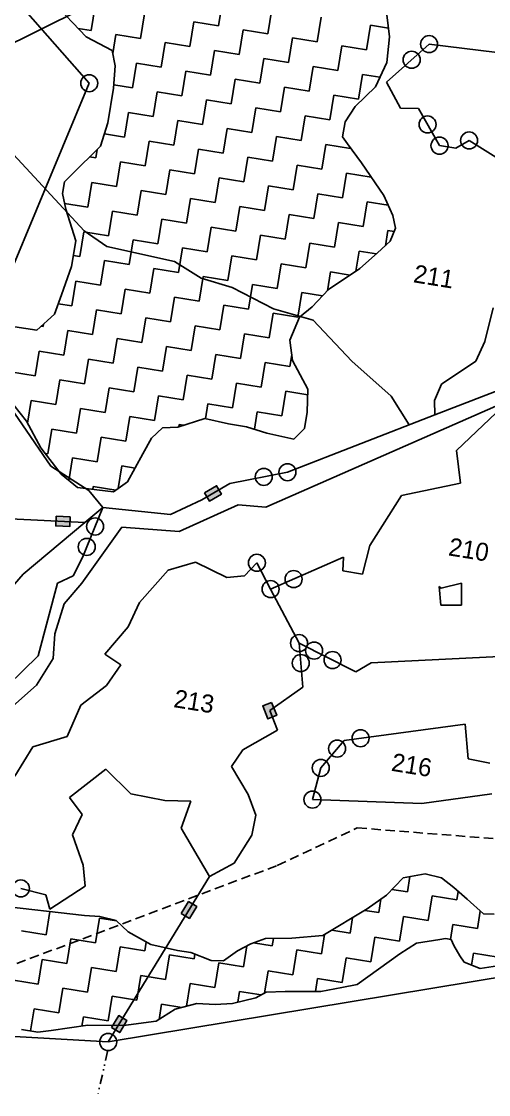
# Model space of a CAD drawing. Header units: metres. Extents: x 318079 to 324759, y 1863980 to 1868406.
# Drawn here: x 320067 to 320315, y 1865967 to 1866537 of the extents above; entities that cross this region are included whole.
import ezdxf

# ---------------------------------------------------------------- set-up
doc = ezdxf.new("R2010")
doc.units = ezdxf.units.M
doc.linetypes.add('DASHED', pattern=[0.75, 0.5, -0.25])
doc.linetypes.add('DIVIDE', pattern=[1.25, 0.5, -0.25, 0, -0.25, 0, -0.25])
for name, color, linetype in [('LINE_FOOTPATH', 1, 'DASHED'), ('LINE_WATER', 4, 'Continuous'), ('OTHERS', 1, 'Continuous'), ('POLY_HATCH', 12, 'Continuous'), ('POLY_PARCEL', 6, 'Continuous'), ('POLY_WATER', 4, 'Continuous'), ('TEXT_PARCEL', 7, 'Continuous'), ('V_BOUND_LINE', 7, 'Continuous'), ('V_DIVIDE_LINE', 7, 'DIVIDE')]:
    doc.layers.add(name, color=color, linetype=linetype)
doc.styles.add('TEXT_MAP', font='')
doc.styles.get('TEXT_MAP').set_extended_font_data('Kruti Dev 050')

msp = doc.modelspace()

# ---------------------------------------------------------------- hatches: boundary and pattern name
for points in [[(320172.96, 1866285.73), (320170.39, 1866290.14), (320164, 1866286.42), (320166.58, 1866282)], [(320092.39, 1866268.46), (320092.63, 1866273.56), (320085.25, 1866273.92), (320085.01, 1866268.81)], [(320197.64, 1866166.33), (320202.4, 1866168.21), (320199.68, 1866175.09), (320194.93, 1866173.21)], [(320159.9, 1866066.62), (320155.54, 1866069.29), (320151.68, 1866062.99), (320156.04, 1866060.32)], [(320122.81, 1866006.05), (320118.45, 1866008.72), (320114.59, 1866002.41), (320118.95, 1865999.74)]]:
    msp.add_hatch(color=256).paths.add_polyline_path(points)

# ---------------------------------------------------------------- linework, layer by layer
for points in [[(320164, 1866286.42), (320170.39, 1866290.14), (320172.96, 1866285.73), (320166.58, 1866282)], [(320085.25, 1866273.92), (320092.63, 1866273.56), (320092.39, 1866268.46), (320085.01, 1866268.81)], [(320199.68, 1866175.09), (320202.4, 1866168.21), (320197.64, 1866166.33), (320194.93, 1866173.21)], [(320151.68, 1866062.99), (320155.54, 1866069.29), (320159.9, 1866066.62), (320156.04, 1866060.32)], [(320114.59, 1866002.41), (320118.45, 1866008.72), (320122.81, 1866006.05), (320118.95, 1865999.74)]]:
    msp.add_lwpolyline(points, close=True)
for centre in [(320283.31, 1866524.7), (320274.07, 1866516.41), (320102.78, 1866503.92), (320282.5, 1866482.08), (320288.86, 1866470.78), (320304.58, 1866473.54), (320195.49, 1866294.86), (320208.09, 1866297.35), (320105.87, 1866268.5), (320101.43, 1866257.65), (320191.82, 1866249.23), (320211.38, 1866240.6), (320199.16, 1866235.26), (320214.24, 1866206.59), (320222.21, 1866202.57), (320215.14, 1866195.99), (320232.06, 1866197.59), (320246.94, 1866156.03), (320234.47, 1866150.51), (320225.79, 1866140.28), (320221.35, 1866123.44), (320066.45, 1866076.28), (320112.87, 1865994.7)]:
    msp.add_circle(centre, 4.52)
at = {"layer": 'LINE_FOOTPATH', "ltscale": 10}
for p, q in [((320202.68, 1866088.48), (320245.18, 1866108.44)), ((320245.18, 1866108.44), (320364.99, 1866098.95)), ((320050.23, 1866031.05), (320202.68, 1866088.48))]:
    msp.add_line(p, q, dxfattribs=at)
at = {"layer": 'LINE_WATER'}
for p, q in [((320099.03, 1866543.47), (320039.59, 1866514.05)), ((320100.01, 1866425.61), (320053.45, 1866475.79)), ((320112.04, 1866417.16), (320100.01, 1866425.61)), ((320148.04, 1866409.17), (320112.04, 1866417.16)), ((320162.32, 1866400.45), (320148.04, 1866409.17)), ((320178.78, 1866395.52), (320162.32, 1866400.45)), ((320200.66, 1866384.12), (320178.78, 1866395.52)), ((320221.67, 1866378.18), (320200.66, 1866384.12)), ((320242.32, 1866356.33), (320221.67, 1866378.18)), ((320263.22, 1866337.77), (320242.32, 1866356.33)), ((320272.77, 1866322.45), (320263.22, 1866337.77)), ((320082.46, 1866300.57), (320063.04, 1866328.67)), ((320102.59, 1866287.61), (320082.46, 1866300.57)), ((320110.01, 1866278.61), (320102.59, 1866287.61))]:
    msp.add_line(p, q, dxfattribs=at)
at = {"layer": 'OTHERS'}
for p, q in [((320289.55, 1866226.71), (320288.7, 1866236.6)), ((320288.7, 1866236.6), (320289.8, 1866235.82)), ((320289.8, 1866235.82), (320300.58, 1866238.34)), ((320300.58, 1866238.34), (320300.54, 1866226.76)), ((320300.54, 1866226.76), (320289.55, 1866226.71))]:
    msp.add_line(p, q, dxfattribs=at)
at = {"layer": 'POLY_HATCH'}
for p, q in [((320083.2, 1866547.43), (320101.12, 1866528.58)), ((320262.32, 1866528.57), (320260.94, 1866540.22)), ((320101.12, 1866528.58), (320114.94, 1866521.36)), ((320260.93, 1866514.93), (320262.32, 1866528.57)), ((320114.94, 1866521.36), (320116.6, 1866513.11)), ((320254.77, 1866502.06), (320260.93, 1866514.93)), ((320116.6, 1866513.11), (320115.69, 1866501.29)), ((320115.69, 1866501.29), (320112.7, 1866482.83)), ((320244.08, 1866491.55), (320254.77, 1866502.06)), ((320238.68, 1866483.45), (320244.08, 1866491.55)), ((320112.7, 1866482.83), (320108.71, 1866470.51)), ((320237.39, 1866475.5), (320238.68, 1866483.45)), ((320240.06, 1866471.8), (320237.39, 1866475.5)), ((320108.71, 1866470.51), (320093.23, 1866455.07)), ((320247.4, 1866461.68), (320240.06, 1866471.8)), ((320259.29, 1866444.25), (320247.4, 1866461.68)), ((320089.68, 1866451.65), (320088.66, 1866445.31)), ((320093.23, 1866455.07), (320089.68, 1866451.65)), ((320088.66, 1866445.31), (320090.32, 1866437.06)), ((320264.12, 1866433.68), (320259.29, 1866444.25)), ((320090.32, 1866437.06), (320095.59, 1866420.26)), ((320265.48, 1866426.93), (320264.12, 1866433.68)), ((320262.73, 1866420.04), (320265.48, 1866426.93)), ((320095.59, 1866420.26), (320093.39, 1866406.65)), ((320256, 1866413.78), (320262.73, 1866420.04)), ((320246.49, 1866405.53), (320256, 1866413.78)), ((320093.39, 1866406.65), (320087.96, 1866391.58)), ((320229.97, 1866394.33), (320246.49, 1866405.53)), ((320221.13, 1866385.16), (320229.97, 1866394.33)), ((320087.96, 1866391.58), (320084.28, 1866381.21)), ((320214.52, 1866379.7), (320221.13, 1866385.16)), ((320084.28, 1866381.21), (320074.92, 1866372.75)), ((320209.28, 1866367.49), (320214.52, 1866379.7)), ((320074.92, 1866372.75), (320063.24, 1866374.64)), ((320210.79, 1866356.64), (320209.28, 1866367.49)), ((320218.96, 1866341.45), (320210.79, 1866356.64)), ((320218.63, 1866329.27), (320218.96, 1866341.45)), ((320062.69, 1866332.94), (320069.49, 1866324.5)), ((320149.89, 1866321.28), (320164.13, 1866325.85)), ((320164.13, 1866325.85), (320176.74, 1866322.99)), ((320217.21, 1866320.52), (320218.63, 1866329.27)), ((320069.49, 1866324.5), (320077, 1866310.23)), ((320135.86, 1866315.39), (320141.67, 1866320.98)), ((320141.67, 1866320.98), (320149.89, 1866321.28)), ((320176.74, 1866322.99), (320186.3, 1866321.44)), ((320186.3, 1866321.44), (320197.2, 1866318.05)), ((320211.4, 1866314.94), (320217.21, 1866320.52)), ((320131.26, 1866307.16), (320135.86, 1866315.39)), ((320197.2, 1866318.05), (320211.4, 1866314.94)), ((320077, 1866310.23), (320087.81, 1866296.24)), ((320123.11, 1866292.16), (320131.26, 1866307.16)), ((320087.81, 1866296.24), (320096.47, 1866289.13)), ((320115.71, 1866286.83), (320123.11, 1866292.16)), ((320096.47, 1866289.13), (320115.71, 1866286.83)), ((320269.48, 1866081.85), (320260.63, 1866072.68)), ((320281.27, 1866084.02), (320269.48, 1866081.85)), ((320289.9, 1866081.81), (320281.27, 1866084.02)), ((320296.43, 1866076.68), (320289.9, 1866081.81)), ((320303.62, 1866070.62), (320296.43, 1866076.68)), ((320260.63, 1866072.68), (320250.46, 1866065.35)), ((320312.15, 1866062.71), (320303.62, 1866070.62)), ((320100.33, 1866061.89), (320048.17, 1866067.88)), ((320250.46, 1866065.35), (320226.92, 1866051.21)), ((320108.42, 1866061.4), (320100.33, 1866061.89)), ((320117.06, 1866059.19), (320108.42, 1866061.4)), ((320123.45, 1866053.26), (320117.06, 1866059.19)), ((320317.85, 1866062.61), (320312.15, 1866062.71)), ((320135.43, 1866046.43), (320123.45, 1866053.26)), ((320149.63, 1866043.31), (320135.43, 1866046.43)), ((320188.61, 1866046.8), (320181.47, 1866043.06)), ((320196.42, 1866049.61), (320188.61, 1866046.8)), ((320210.35, 1866049.81), (320196.42, 1866049.61)), ((320226.92, 1866051.21), (320210.35, 1866049.81)), ((320267.81, 1866041.59), (320276.7, 1866047.13)), ((320276.7, 1866047.13), (320289.01, 1866049.13)), ((320289.01, 1866049.13), (320292.09, 1866049.63)), ((320292.09, 1866049.63), (320295.01, 1866049.15)), ((320295.01, 1866049.15), (320296.48, 1866045.92)), ((320156.8, 1866042.15), (320149.63, 1866043.31)), ((320167.57, 1866037.96), (320156.8, 1866042.15)), ((320181.47, 1866043.06), (320174.07, 1866037.73)), ((320245.2, 1866025.3), (320267.81, 1866041.59)), ((320296.48, 1866045.92), (320299.59, 1866040.43)), ((320174.07, 1866037.73), (320167.57, 1866037.96)), ((320299.59, 1866040.43), (320302.04, 1866037.05)), ((320302.04, 1866037.05), (320310.49, 1866033.69)), ((320310.49, 1866033.69), (320319.72, 1866035.18)), ((320225.81, 1866021.5), (320236.94, 1866023.65)), ((320236.94, 1866023.65), (320245.2, 1866025.3)), ((320178.83, 1866015.14), (320191.3, 1866018.11)), ((320191.3, 1866018.11), (320196.79, 1866021.21)), ((320196.79, 1866021.21), (320206.84, 1866021.58)), ((320206.84, 1866021.58), (320225.81, 1866021.5)), ((320148.37, 1866012.09), (320159.86, 1866015.22)), ((320159.86, 1866015.22), (320169.76, 1866014.61)), ((320169.76, 1866014.61), (320178.83, 1866015.14)), ((320138.35, 1866005.73), (320148.37, 1866012.09)), ((320066.72, 1866001.37), (320075.48, 1865999.95)), ((320075.48, 1865999.95), (320082.61, 1866000.79)), ((320082.61, 1866000.79), (320102.05, 1866003.63)), ((320102.05, 1866003.63), (320121.02, 1866003.55)), ((320121.02, 1866003.55), (320138.35, 1866005.73))]:
    msp.add_line(p, q, dxfattribs=at)
at = {"layer": 'POLY_HATCH', "linetype": 'Continuous'}
for p, q in [((320103.77, 1866531.93), (320105.89, 1866545.04)), ((320103.77, 1866531.93), (320105.89, 1866545.04)), ((320171.41, 1866534.44), (320173.53, 1866547.54)), ((320171.41, 1866534.44), (320173.53, 1866547.54)), ((320197.62, 1866530.2), (320199.74, 1866543.3)), ((320197.62, 1866530.2), (320199.74, 1866543.3)), ((320129.98, 1866527.69), (320132.1, 1866540.8)), ((320129.98, 1866527.69), (320132.1, 1866540.8)), ((320156.19, 1866523.45), (320158.31, 1866536.56)), ((320156.19, 1866523.45), (320158.31, 1866536.56)), ((320158.31, 1866536.56), (320171.41, 1866534.44)), ((320158.31, 1866536.56), (320171.41, 1866534.44)), ((320223.84, 1866525.96), (320225.96, 1866539.06)), ((320223.84, 1866525.96), (320225.96, 1866539.06)), ((320096.87, 1866533.05), (320103.77, 1866531.93)), ((320096.87, 1866533.05), (320103.77, 1866531.93)), ((320182.4, 1866519.21), (320184.52, 1866532.32)), ((320182.4, 1866519.21), (320184.52, 1866532.32)), ((320184.52, 1866532.32), (320197.62, 1866530.2)), ((320184.52, 1866532.32), (320197.62, 1866530.2)), ((320250.05, 1866521.72), (320252.17, 1866534.82)), ((320250.05, 1866521.72), (320252.17, 1866534.82)), ((320252.17, 1866534.82), (320261.76, 1866533.27)), ((320252.17, 1866534.82), (320261.76, 1866533.27)), ((320115.25, 1866519.8), (320116.87, 1866529.81)), ((320115.25, 1866519.8), (320116.87, 1866529.81)), ((320116.87, 1866529.81), (320129.98, 1866527.69)), ((320116.87, 1866529.81), (320129.98, 1866527.69)), ((320140.96, 1866512.47), (320143.08, 1866525.57)), ((320140.96, 1866512.47), (320143.08, 1866525.57)), ((320143.08, 1866525.57), (320156.19, 1866523.45)), ((320143.08, 1866525.57), (320156.19, 1866523.45)), ((320208.61, 1866514.97), (320210.73, 1866528.08)), ((320208.61, 1866514.97), (320210.73, 1866528.08)), ((320210.73, 1866528.08), (320223.84, 1866525.96)), ((320210.73, 1866528.08), (320223.84, 1866525.96)), ((320167.17, 1866508.23), (320169.29, 1866521.33)), ((320167.17, 1866508.23), (320169.29, 1866521.33)), ((320169.29, 1866521.33), (320182.4, 1866519.21)), ((320169.29, 1866521.33), (320182.4, 1866519.21)), ((320234.82, 1866510.73), (320236.94, 1866523.84)), ((320234.82, 1866510.73), (320236.94, 1866523.84)), ((320236.94, 1866523.84), (320250.05, 1866521.72)), ((320236.94, 1866523.84), (320250.05, 1866521.72)), ((320125.74, 1866501.48), (320127.86, 1866514.59)), ((320125.74, 1866501.48), (320127.86, 1866514.59)), ((320127.86, 1866514.59), (320140.96, 1866512.47)), ((320127.86, 1866514.59), (320140.96, 1866512.47)), ((320193.38, 1866503.99), (320195.5, 1866517.09)), ((320193.38, 1866503.99), (320195.5, 1866517.09)), ((320195.5, 1866517.09), (320208.61, 1866514.97)), ((320195.5, 1866517.09), (320208.61, 1866514.97)), ((320151.95, 1866497.24), (320154.07, 1866510.35)), ((320151.95, 1866497.24), (320154.07, 1866510.35)), ((320154.07, 1866510.35), (320167.17, 1866508.23)), ((320154.07, 1866510.35), (320167.17, 1866508.23)), ((320219.6, 1866499.75), (320221.72, 1866512.85)), ((320219.6, 1866499.75), (320221.72, 1866512.85)), ((320221.72, 1866512.85), (320234.82, 1866510.73)), ((320221.72, 1866512.85), (320234.82, 1866510.73)), ((320245.81, 1866495.51), (320247.93, 1866508.61)), ((320245.81, 1866495.51), (320247.93, 1866508.61)), ((320247.93, 1866508.61), (320257.19, 1866507.11)), ((320247.93, 1866508.61), (320257.19, 1866507.11)), ((320115.83, 1866503.08), (320125.74, 1866501.48)), ((320115.83, 1866503.08), (320125.74, 1866501.48)), ((320178.16, 1866493), (320180.28, 1866506.11)), ((320178.16, 1866493), (320180.28, 1866506.11)), ((320180.28, 1866506.11), (320193.38, 1866503.99)), ((320180.28, 1866506.11), (320193.38, 1866503.99)), ((320136.72, 1866486.26), (320138.84, 1866499.36)), ((320136.72, 1866486.26), (320138.84, 1866499.36)), ((320138.84, 1866499.36), (320151.95, 1866497.24)), ((320138.84, 1866499.36), (320151.95, 1866497.24)), ((320204.37, 1866488.76), (320206.49, 1866501.87)), ((320204.37, 1866488.76), (320206.49, 1866501.87)), ((320206.49, 1866501.87), (320219.6, 1866499.75)), ((320206.49, 1866501.87), (320219.6, 1866499.75)), ((320230.58, 1866484.52), (320232.7, 1866497.63)), ((320230.58, 1866484.52), (320232.7, 1866497.63)), ((320232.7, 1866497.63), (320245.81, 1866495.51)), ((320232.7, 1866497.63), (320245.81, 1866495.51)), ((320162.93, 1866482.02), (320165.05, 1866495.12)), ((320162.93, 1866482.02), (320165.05, 1866495.12)), ((320165.05, 1866495.12), (320178.16, 1866493)), ((320165.05, 1866495.12), (320178.16, 1866493)), ((320121.5, 1866475.27), (320123.62, 1866488.38)), ((320121.5, 1866475.27), (320123.62, 1866488.38)), ((320123.62, 1866488.38), (320136.72, 1866486.26)), ((320123.62, 1866488.38), (320136.72, 1866486.26)), ((320189.15, 1866477.78), (320191.27, 1866490.88)), ((320189.15, 1866477.78), (320191.27, 1866490.88)), ((320191.27, 1866490.88), (320204.37, 1866488.76)), ((320191.27, 1866490.88), (320204.37, 1866488.76)), ((320215.36, 1866473.54), (320217.48, 1866486.64)), ((320215.36, 1866473.54), (320217.48, 1866486.64)), ((320217.48, 1866486.64), (320230.58, 1866484.52)), ((320217.48, 1866486.64), (320230.58, 1866484.52)), ((320147.71, 1866471.03), (320149.83, 1866484.14)), ((320147.71, 1866471.03), (320149.83, 1866484.14)), ((320149.83, 1866484.14), (320162.93, 1866482.02)), ((320149.83, 1866484.14), (320162.93, 1866482.02)), ((320173.92, 1866466.79), (320176.04, 1866479.9)), ((320173.92, 1866466.79), (320176.04, 1866479.9)), ((320176.04, 1866479.9), (320189.15, 1866477.78)), ((320176.04, 1866479.9), (320189.15, 1866477.78)), ((320110.81, 1866477), (320121.5, 1866475.27)), ((320110.81, 1866477), (320121.5, 1866475.27)), ((320200.13, 1866462.55), (320202.25, 1866475.66)), ((320200.13, 1866462.55), (320202.25, 1866475.66)), ((320202.25, 1866475.66), (320215.36, 1866473.54)), ((320202.25, 1866475.66), (320215.36, 1866473.54)), ((320106.27, 1866464.29), (320107.01, 1866468.81)), ((320106.27, 1866464.29), (320107.01, 1866468.81)), ((320132.48, 1866460.05), (320134.6, 1866473.15)), ((320132.48, 1866460.05), (320134.6, 1866473.15)), ((320134.6, 1866473.15), (320147.71, 1866471.03)), ((320134.6, 1866473.15), (320147.71, 1866471.03)), ((320158.7, 1866455.81), (320160.81, 1866468.91)), ((320158.7, 1866455.81), (320160.81, 1866468.91)), ((320160.81, 1866468.91), (320173.92, 1866466.79)), ((320160.81, 1866468.91), (320173.92, 1866466.79)), ((320226.34, 1866458.31), (320228.46, 1866471.42)), ((320226.34, 1866458.31), (320228.46, 1866471.42)), ((320228.46, 1866471.42), (320241.57, 1866469.3)), ((320228.46, 1866471.42), (320241.57, 1866469.3)), ((320241.57, 1866469.3), (320241.62, 1866469.65)), ((320241.57, 1866469.3), (320241.62, 1866469.65)), ((320103, 1866464.81), (320106.27, 1866464.29)), ((320103, 1866464.81), (320106.27, 1866464.29)), ((320184.91, 1866451.57), (320187.03, 1866464.67)), ((320184.91, 1866451.57), (320187.03, 1866464.67)), ((320187.03, 1866464.67), (320200.13, 1866462.55)), ((320187.03, 1866464.67), (320200.13, 1866462.55)), ((320117.26, 1866449.06), (320119.38, 1866462.17)), ((320117.26, 1866449.06), (320119.38, 1866462.17)), ((320119.38, 1866462.17), (320132.48, 1866460.05)), ((320119.38, 1866462.17), (320132.48, 1866460.05)), ((320143.47, 1866444.82), (320145.59, 1866457.93)), ((320143.47, 1866444.82), (320145.59, 1866457.93)), ((320145.59, 1866457.93), (320158.7, 1866455.81)), ((320145.59, 1866457.93), (320158.7, 1866455.81)), ((320211.12, 1866447.33), (320213.24, 1866460.43)), ((320211.12, 1866447.33), (320213.24, 1866460.43)), ((320213.24, 1866460.43), (320226.34, 1866458.31)), ((320213.24, 1866460.43), (320226.34, 1866458.31)), ((320102.03, 1866438.07), (320104.15, 1866451.18)), ((320102.03, 1866438.07), (320104.15, 1866451.18)), ((320104.15, 1866451.18), (320117.26, 1866449.06)), ((320104.15, 1866451.18), (320117.26, 1866449.06)), ((320169.68, 1866440.58), (320171.8, 1866453.69)), ((320169.68, 1866440.58), (320171.8, 1866453.69)), ((320171.8, 1866453.69), (320184.91, 1866451.57)), ((320171.8, 1866453.69), (320184.91, 1866451.57)), ((320237.33, 1866443.09), (320239.45, 1866456.19)), ((320237.33, 1866443.09), (320239.45, 1866456.19)), ((320239.45, 1866456.19), (320252.55, 1866454.07)), ((320239.45, 1866456.19), (320252.55, 1866454.07)), ((320252.55, 1866454.07), (320252.56, 1866454.12)), ((320252.55, 1866454.07), (320252.56, 1866454.12)), ((320128.24, 1866433.83), (320130.36, 1866446.94)), ((320128.24, 1866433.83), (320130.36, 1866446.94)), ((320130.36, 1866446.94), (320143.47, 1866444.82)), ((320130.36, 1866446.94), (320143.47, 1866444.82)), ((320195.89, 1866436.34), (320198.01, 1866449.45)), ((320195.89, 1866436.34), (320198.01, 1866449.45)), ((320198.01, 1866449.45), (320211.12, 1866447.33)), ((320198.01, 1866449.45), (320211.12, 1866447.33)), ((320089.71, 1866440.07), (320102.03, 1866438.07)), ((320089.71, 1866440.07), (320102.03, 1866438.07)), ((320154.46, 1866429.6), (320156.58, 1866442.7)), ((320154.46, 1866429.6), (320156.58, 1866442.7)), ((320156.58, 1866442.7), (320169.68, 1866440.58)), ((320156.58, 1866442.7), (320169.68, 1866440.58)), ((320222.1, 1866432.1), (320224.22, 1866445.21)), ((320222.1, 1866432.1), (320224.22, 1866445.21)), ((320224.22, 1866445.21), (320237.33, 1866443.09)), ((320224.22, 1866445.21), (320237.33, 1866443.09)), ((320248.31, 1866427.86), (320250.43, 1866440.97)), ((320248.31, 1866427.86), (320250.43, 1866440.97)), ((320250.43, 1866440.97), (320261.62, 1866439.16)), ((320250.43, 1866440.97), (320261.62, 1866439.16)), ((320113.02, 1866422.85), (320115.14, 1866435.95)), ((320113.02, 1866422.85), (320115.14, 1866435.95)), ((320115.14, 1866435.95), (320128.24, 1866433.83)), ((320115.14, 1866435.95), (320128.24, 1866433.83)), ((320180.67, 1866425.36), (320182.79, 1866438.46)), ((320180.67, 1866425.36), (320182.79, 1866438.46)), ((320182.79, 1866438.46), (320195.89, 1866436.34)), ((320182.79, 1866438.46), (320195.89, 1866436.34)), ((320206.88, 1866421.12), (320209, 1866434.22)), ((320206.88, 1866421.12), (320209, 1866434.22)), ((320209, 1866434.22), (320222.1, 1866432.1)), ((320209, 1866434.22), (320222.1, 1866432.1)), ((320139.23, 1866418.61), (320141.35, 1866431.71)), ((320139.23, 1866418.61), (320141.35, 1866431.71)), ((320141.35, 1866431.71), (320154.46, 1866429.6)), ((320141.35, 1866431.71), (320154.46, 1866429.6)), ((320233.09, 1866416.88), (320235.21, 1866429.98)), ((320233.09, 1866416.88), (320235.21, 1866429.98)), ((320235.21, 1866429.98), (320248.31, 1866427.86)), ((320235.21, 1866429.98), (320248.31, 1866427.86)), ((320097.79, 1866411.86), (320099.91, 1866424.97)), ((320097.79, 1866411.86), (320099.91, 1866424.97)), ((320099.91, 1866424.97), (320113.02, 1866422.85)), ((320099.91, 1866424.97), (320113.02, 1866422.85)), ((320165.44, 1866414.37), (320167.56, 1866427.48)), ((320165.44, 1866414.37), (320167.56, 1866427.48)), ((320167.56, 1866427.48), (320180.67, 1866425.36)), ((320167.56, 1866427.48), (320180.67, 1866425.36)), ((320191.65, 1866410.13), (320193.77, 1866423.24)), ((320191.65, 1866410.13), (320193.77, 1866423.24)), ((320193.77, 1866423.24), (320206.88, 1866421.12)), ((320193.77, 1866423.24), (320206.88, 1866421.12)), ((320260.1, 1866417.59), (320261.42, 1866425.74)), ((320260.1, 1866417.59), (320261.42, 1866425.74)), ((320261.42, 1866425.74), (320264.79, 1866425.2)), ((320261.42, 1866425.74), (320264.79, 1866425.2)), ((320124.01, 1866407.62), (320126.12, 1866420.73)), ((320124.01, 1866407.62), (320126.12, 1866420.73)), ((320126.12, 1866420.73), (320139.23, 1866418.61)), ((320126.12, 1866420.73), (320139.23, 1866418.61)), ((320217.86, 1866405.89), (320219.98, 1866419)), ((320217.86, 1866405.89), (320219.98, 1866419)), ((320219.98, 1866419), (320233.09, 1866416.88)), ((320219.98, 1866419), (320233.09, 1866416.88)), ((320094.32, 1866412.42), (320097.79, 1866411.86)), ((320094.32, 1866412.42), (320097.79, 1866411.86)), ((320150.22, 1866403.38), (320152.34, 1866416.49)), ((320150.22, 1866403.38), (320152.34, 1866416.49)), ((320152.34, 1866416.49), (320165.44, 1866414.37)), ((320152.34, 1866416.49), (320165.44, 1866414.37)), ((320176.43, 1866399.14), (320178.55, 1866412.25)), ((320176.43, 1866399.14), (320178.55, 1866412.25)), ((320178.55, 1866412.25), (320191.65, 1866410.13)), ((320178.55, 1866412.25), (320191.65, 1866410.13)), ((320244.48, 1866404.17), (320246.19, 1866414.76)), ((320244.48, 1866404.17), (320246.19, 1866414.76)), ((320246.19, 1866414.76), (320255.4, 1866413.27)), ((320246.19, 1866414.76), (320255.4, 1866413.27)), ((320108.78, 1866396.64), (320110.9, 1866409.74)), ((320108.78, 1866396.64), (320110.9, 1866409.74)), ((320110.9, 1866409.74), (320124.01, 1866407.62)), ((320110.9, 1866409.74), (320124.01, 1866407.62)), ((320134.99, 1866392.4), (320137.11, 1866405.5)), ((320134.99, 1866392.4), (320137.11, 1866405.5)), ((320137.11, 1866405.5), (320150.22, 1866403.38)), ((320137.11, 1866405.5), (320150.22, 1866403.38)), ((320202.64, 1866394.91), (320204.76, 1866408.01)), ((320202.64, 1866394.91), (320204.76, 1866408.01)), ((320204.76, 1866408.01), (320217.86, 1866405.89)), ((320204.76, 1866408.01), (320217.86, 1866405.89)), ((320161.2, 1866388.16), (320163.32, 1866401.26)), ((320161.2, 1866388.16), (320163.32, 1866401.26)), ((320163.32, 1866401.26), (320176.43, 1866399.14)), ((320163.32, 1866401.26), (320176.43, 1866399.14)), ((320229.33, 1866393.68), (320230.97, 1866403.77)), ((320229.33, 1866393.68), (320230.97, 1866403.77)), ((320230.97, 1866403.77), (320241.4, 1866402.08)), ((320230.97, 1866403.77), (320241.4, 1866402.08)), ((320093.55, 1866385.65), (320095.67, 1866398.76)), ((320093.55, 1866385.65), (320095.67, 1866398.76)), ((320095.67, 1866398.76), (320108.78, 1866396.64)), ((320095.67, 1866398.76), (320108.78, 1866396.64)), ((320119.77, 1866381.41), (320121.89, 1866394.52)), ((320119.77, 1866381.41), (320121.89, 1866394.52)), ((320121.89, 1866394.52), (320134.99, 1866392.4)), ((320121.89, 1866394.52), (320134.99, 1866392.4)), ((320187.41, 1866383.92), (320189.53, 1866397.03)), ((320187.41, 1866383.92), (320189.53, 1866397.03)), ((320189.53, 1866397.03), (320202.64, 1866394.91)), ((320189.53, 1866397.03), (320202.64, 1866394.91)), ((320145.98, 1866377.17), (320148.1, 1866390.28)), ((320145.98, 1866377.17), (320148.1, 1866390.28)), ((320148.1, 1866390.28), (320161.2, 1866388.16)), ((320148.1, 1866390.28), (320161.2, 1866388.16)), ((320213.62, 1866379.68), (320215.74, 1866392.79)), ((320213.62, 1866379.68), (320215.74, 1866392.79)), ((320215.74, 1866392.79), (320226.76, 1866391)), ((320215.74, 1866392.79), (320226.76, 1866391)), ((320086.27, 1866386.83), (320093.55, 1866385.65)), ((320086.27, 1866386.83), (320093.55, 1866385.65)), ((320104.54, 1866370.43), (320106.66, 1866383.53)), ((320104.54, 1866370.43), (320106.66, 1866383.53)), ((320106.66, 1866383.53), (320119.77, 1866381.41)), ((320106.66, 1866383.53), (320119.77, 1866381.41)), ((320172.19, 1866372.93), (320174.31, 1866386.04)), ((320172.19, 1866372.93), (320174.31, 1866386.04)), ((320174.31, 1866386.04), (320187.41, 1866383.92)), ((320174.31, 1866386.04), (320187.41, 1866383.92)), ((320130.75, 1866366.19), (320132.87, 1866379.29)), ((320130.75, 1866366.19), (320132.87, 1866379.29)), ((320132.87, 1866379.29), (320145.98, 1866377.17)), ((320132.87, 1866379.29), (320145.98, 1866377.17)), ((320198.4, 1866368.69), (320200.52, 1866381.8)), ((320198.4, 1866368.69), (320200.52, 1866381.8)), ((320200.52, 1866381.8), (320213.62, 1866379.68)), ((320200.52, 1866381.8), (320213.62, 1866379.68)), ((320077.24, 1866374.84), (320078.33, 1866374.67)), ((320077.24, 1866374.84), (320078.33, 1866374.67)), ((320078.33, 1866374.67), (320078.55, 1866376.03)), ((320078.33, 1866374.67), (320078.55, 1866376.03)), ((320089.32, 1866359.44), (320091.44, 1866372.55)), ((320089.32, 1866359.44), (320091.44, 1866372.55)), ((320091.44, 1866372.55), (320104.54, 1866370.43)), ((320091.44, 1866372.55), (320104.54, 1866370.43)), ((320156.96, 1866361.95), (320159.08, 1866375.05)), ((320156.96, 1866361.95), (320159.08, 1866375.05)), ((320159.08, 1866375.05), (320172.19, 1866372.93)), ((320159.08, 1866375.05), (320172.19, 1866372.93)), ((320115.53, 1866355.2), (320117.65, 1866368.31)), ((320115.53, 1866355.2), (320117.65, 1866368.31)), ((320117.65, 1866368.31), (320130.75, 1866366.19)), ((320117.65, 1866368.31), (320130.75, 1866366.19)), ((320183.17, 1866357.71), (320185.29, 1866370.81)), ((320183.17, 1866357.71), (320185.29, 1866370.81)), ((320185.29, 1866370.81), (320198.4, 1866368.69)), ((320185.29, 1866370.81), (320198.4, 1866368.69)), ((320074.09, 1866348.46), (320076.21, 1866361.56)), ((320074.09, 1866348.46), (320076.21, 1866361.56)), ((320076.21, 1866361.56), (320089.32, 1866359.44)), ((320076.21, 1866361.56), (320089.32, 1866359.44)), ((320141.74, 1866350.96), (320143.86, 1866364.07)), ((320141.74, 1866350.96), (320143.86, 1866364.07)), ((320143.86, 1866364.07), (320156.96, 1866361.95)), ((320143.86, 1866364.07), (320156.96, 1866361.95)), ((320100.3, 1866344.22), (320102.42, 1866357.32)), ((320100.3, 1866344.22), (320102.42, 1866357.32)), ((320102.42, 1866357.32), (320115.53, 1866355.2)), ((320102.42, 1866357.32), (320115.53, 1866355.2)), ((320167.95, 1866346.72), (320170.07, 1866359.83)), ((320167.95, 1866346.72), (320170.07, 1866359.83)), ((320170.07, 1866359.83), (320183.17, 1866357.71)), ((320170.07, 1866359.83), (320183.17, 1866357.71)), ((320194.16, 1866342.48), (320196.28, 1866355.59)), ((320194.16, 1866342.48), (320196.28, 1866355.59)), ((320196.28, 1866355.59), (320209.38, 1866353.47)), ((320196.28, 1866355.59), (320209.38, 1866353.47)), ((320209.38, 1866353.47), (320210.38, 1866359.62)), ((320209.38, 1866353.47), (320210.38, 1866359.62)), ((320060.98, 1866350.58), (320074.09, 1866348.46)), ((320060.98, 1866350.58), (320074.09, 1866348.46)), ((320126.51, 1866339.98), (320128.63, 1866353.08)), ((320126.51, 1866339.98), (320128.63, 1866353.08)), ((320128.63, 1866353.08), (320141.74, 1866350.96)), ((320128.63, 1866353.08), (320141.74, 1866350.96)), ((320152.72, 1866335.74), (320154.84, 1866348.84)), ((320152.72, 1866335.74), (320154.84, 1866348.84)), ((320154.84, 1866348.84), (320167.95, 1866346.72)), ((320154.84, 1866348.84), (320167.95, 1866346.72)), ((320085.08, 1866333.23), (320087.2, 1866346.34)), ((320085.08, 1866333.23), (320087.2, 1866346.34)), ((320087.2, 1866346.34), (320100.3, 1866344.22)), ((320087.2, 1866346.34), (320100.3, 1866344.22)), ((320178.93, 1866331.5), (320181.05, 1866344.6)), ((320178.93, 1866331.5), (320181.05, 1866344.6)), ((320181.05, 1866344.6), (320194.16, 1866342.48)), ((320181.05, 1866344.6), (320194.16, 1866342.48)), ((320111.29, 1866328.99), (320113.41, 1866342.1)), ((320111.29, 1866328.99), (320113.41, 1866342.1)), ((320113.41, 1866342.1), (320126.51, 1866339.98)), ((320113.41, 1866342.1), (320126.51, 1866339.98)), ((320137.5, 1866324.75), (320139.62, 1866337.86)), ((320137.5, 1866324.75), (320139.62, 1866337.86)), ((320139.62, 1866337.86), (320152.72, 1866335.74)), ((320139.62, 1866337.86), (320152.72, 1866335.74)), ((320205.14, 1866327.26), (320207.26, 1866340.36)), ((320205.14, 1866327.26), (320207.26, 1866340.36)), ((320207.26, 1866340.36), (320218.88, 1866338.49)), ((320207.26, 1866340.36), (320218.88, 1866338.49)), ((320070.04, 1866323.45), (320071.97, 1866335.35)), ((320070.04, 1866323.45), (320071.97, 1866335.35)), ((320071.97, 1866335.35), (320085.08, 1866333.23)), ((320071.97, 1866335.35), (320085.08, 1866333.23)), ((320164.55, 1866325.75), (320165.83, 1866333.62)), ((320164.55, 1866325.75), (320165.83, 1866333.62)), ((320165.83, 1866333.62), (320178.93, 1866331.5)), ((320165.83, 1866333.62), (320178.93, 1866331.5)), ((320096.06, 1866318.01), (320098.18, 1866331.11)), ((320096.06, 1866318.01), (320098.18, 1866331.11)), ((320098.18, 1866331.11), (320111.29, 1866328.99)), ((320098.18, 1866331.11), (320111.29, 1866328.99)), ((320122.27, 1866313.77), (320124.39, 1866326.87)), ((320122.27, 1866313.77), (320124.39, 1866326.87)), ((320124.39, 1866326.87), (320137.5, 1866324.75)), ((320124.39, 1866326.87), (320137.5, 1866324.75)), ((320190.54, 1866320.12), (320192.04, 1866329.38)), ((320190.54, 1866320.12), (320192.04, 1866329.38)), ((320192.04, 1866329.38), (320205.14, 1866327.26)), ((320192.04, 1866329.38), (320205.14, 1866327.26)), ((320080.84, 1866307.02), (320082.96, 1866320.13)), ((320080.84, 1866307.02), (320082.96, 1866320.13)), ((320082.96, 1866320.13), (320096.06, 1866318.01)), ((320082.96, 1866320.13), (320096.06, 1866318.01)), ((320150.41, 1866321.45), (320150.6, 1866322.63)), ((320150.41, 1866321.45), (320150.6, 1866322.63)), ((320150.6, 1866322.63), (320152.93, 1866322.26)), ((320150.6, 1866322.63), (320152.93, 1866322.26)), ((320107.05, 1866302.78), (320109.17, 1866315.89)), ((320107.05, 1866302.78), (320109.17, 1866315.89)), ((320109.17, 1866315.89), (320122.27, 1866313.77)), ((320109.17, 1866315.89), (320122.27, 1866313.77)), ((320079.28, 1866307.27), (320080.84, 1866307.02)), ((320079.28, 1866307.27), (320080.84, 1866307.02)), ((320091.99, 1866292.81), (320093.94, 1866304.9)), ((320091.99, 1866292.81), (320093.94, 1866304.9)), ((320093.94, 1866304.9), (320107.05, 1866302.78)), ((320093.94, 1866304.9), (320107.05, 1866302.78)), ((320118.21, 1866288.63), (320120.15, 1866300.66)), ((320118.21, 1866288.63), (320120.15, 1866300.66)), ((320120.15, 1866300.66), (320127.12, 1866299.54)), ((320120.15, 1866300.66), (320127.12, 1866299.54)), ((320104.68, 1866288.15), (320104.93, 1866289.68)), ((320104.68, 1866288.15), (320104.93, 1866289.68)), ((320104.93, 1866289.68), (320116.96, 1866287.73)), ((320104.93, 1866289.68), (320116.96, 1866287.73)), ((320271.83, 1866074.4), (320273.14, 1866082.53)), ((320271.83, 1866074.4), (320273.14, 1866082.53)), ((320263.58, 1866075.74), (320271.83, 1866074.4)), ((320263.58, 1866075.74), (320271.83, 1866074.4)), ((320256.6, 1866063.42), (320257.77, 1866070.61)), ((320256.6, 1866063.42), (320257.77, 1866070.61)), ((320282.81, 1866059.18), (320284.93, 1866072.28)), ((320282.81, 1866059.18), (320284.93, 1866072.28)), ((320284.93, 1866072.28), (320298.04, 1866070.17)), ((320284.93, 1866072.28), (320298.04, 1866070.17)), ((320298.04, 1866070.17), (320298.77, 1866074.7)), ((320298.04, 1866070.17), (320298.77, 1866074.7)), ((320079.88, 1866051.66), (320081.87, 1866064.01)), ((320079.88, 1866051.66), (320081.87, 1866064.01)), ((320249.23, 1866064.61), (320256.6, 1866063.42)), ((320249.23, 1866064.61), (320256.6, 1866063.42)), ((320309.03, 1866054.94), (320310.53, 1866064.22)), ((320309.03, 1866054.94), (320310.53, 1866064.22)), ((320106.09, 1866047.42), (320108.21, 1866060.53)), ((320106.09, 1866047.42), (320108.21, 1866060.53)), ((320108.21, 1866060.53), (320117.18, 1866059.08)), ((320108.21, 1866060.53), (320117.18, 1866059.08)), ((320241.38, 1866052.43), (320242.72, 1866060.7)), ((320241.38, 1866052.43), (320242.72, 1866060.7)), ((320267.59, 1866048.19), (320269.71, 1866061.3)), ((320267.59, 1866048.19), (320269.71, 1866061.3)), ((320269.71, 1866061.3), (320282.81, 1866059.18)), ((320269.71, 1866061.3), (320282.81, 1866059.18)), ((320066.77, 1866053.78), (320079.88, 1866051.66)), ((320066.77, 1866053.78), (320079.88, 1866051.66)), ((320231.6, 1866054.02), (320241.38, 1866052.43)), ((320231.6, 1866054.02), (320241.38, 1866052.43)), ((320294.65, 1866049.21), (320295.92, 1866057.06)), ((320294.65, 1866049.21), (320295.92, 1866057.06)), ((320295.92, 1866057.06), (320309.03, 1866054.94)), ((320295.92, 1866057.06), (320309.03, 1866054.94)), ((320090.86, 1866036.44), (320092.98, 1866049.54)), ((320090.86, 1866036.44), (320092.98, 1866049.54)), ((320092.98, 1866049.54), (320106.09, 1866047.42)), ((320092.98, 1866049.54), (320106.09, 1866047.42)), ((320132.3, 1866043.18), (320133.04, 1866047.79)), ((320132.3, 1866043.18), (320133.04, 1866047.79)), ((320190, 1866047.3), (320199.94, 1866045.69)), ((320190, 1866047.3), (320199.94, 1866045.69)), ((320199.94, 1866045.69), (320200.59, 1866049.67)), ((320199.94, 1866045.69), (320200.59, 1866049.67)), ((320226.15, 1866041.45), (320227.82, 1866051.75)), ((320226.15, 1866041.45), (320227.82, 1866051.75)), ((320252.36, 1866037.21), (320254.48, 1866050.31)), ((320252.36, 1866037.21), (320254.48, 1866050.31)), ((320254.48, 1866050.31), (320267.59, 1866048.19)), ((320254.48, 1866050.31), (320267.59, 1866048.19)), ((320117.07, 1866032.2), (320119.19, 1866045.3)), ((320117.07, 1866032.2), (320119.19, 1866045.3)), ((320119.19, 1866045.3), (320132.3, 1866043.18)), ((320119.19, 1866045.3), (320132.3, 1866043.18)), ((320143.28, 1866027.96), (320145.4, 1866041.06)), ((320143.28, 1866027.96), (320145.4, 1866041.06)), ((320145.4, 1866041.06), (320158.51, 1866038.94)), ((320145.4, 1866041.06), (320158.51, 1866038.94)), ((320158.51, 1866038.94), (320158.89, 1866041.34)), ((320158.51, 1866038.94), (320158.89, 1866041.34)), ((320184.72, 1866034.7), (320186.5, 1866045.69)), ((320184.72, 1866034.7), (320186.5, 1866045.69)), ((320210.93, 1866030.46), (320213.05, 1866043.57)), ((320210.93, 1866030.46), (320213.05, 1866043.57)), ((320213.05, 1866043.57), (320226.15, 1866041.45)), ((320213.05, 1866043.57), (320226.15, 1866041.45)), ((320305.88, 1866035.52), (320306.91, 1866041.83)), ((320305.88, 1866035.52), (320306.91, 1866041.83)), ((320306.91, 1866041.83), (320320.01, 1866039.71)), ((320306.91, 1866041.83), (320320.01, 1866039.71)), ((320075.64, 1866025.45), (320077.76, 1866038.56)), ((320075.64, 1866025.45), (320077.76, 1866038.56)), ((320077.76, 1866038.56), (320090.86, 1866036.44)), ((320077.76, 1866038.56), (320090.86, 1866036.44)), ((320169.49, 1866023.72), (320171.61, 1866036.82)), ((320169.49, 1866023.72), (320171.61, 1866036.82)), ((320171.61, 1866036.82), (320184.72, 1866034.7)), ((320171.61, 1866036.82), (320184.72, 1866034.7)), ((320237.14, 1866026.22), (320239.26, 1866039.33)), ((320237.14, 1866026.22), (320239.26, 1866039.33)), ((320239.26, 1866039.33), (320252.36, 1866037.21)), ((320239.26, 1866039.33), (320252.36, 1866037.21)), ((320101.85, 1866021.21), (320103.97, 1866034.32)), ((320101.85, 1866021.21), (320103.97, 1866034.32)), ((320103.97, 1866034.32), (320117.07, 1866032.2)), ((320103.97, 1866034.32), (320117.07, 1866032.2)), ((320128.06, 1866016.97), (320130.18, 1866030.08)), ((320128.06, 1866016.97), (320130.18, 1866030.08)), ((320130.18, 1866030.08), (320143.28, 1866027.96)), ((320130.18, 1866030.08), (320143.28, 1866027.96)), ((320195.9, 1866020.71), (320197.82, 1866032.58)), ((320195.9, 1866020.71), (320197.82, 1866032.58)), ((320197.82, 1866032.58), (320210.93, 1866030.46)), ((320197.82, 1866032.58), (320210.93, 1866030.46)), ((320062.53, 1866027.57), (320075.64, 1866025.45)), ((320062.53, 1866027.57), (320075.64, 1866025.45)), ((320154.43, 1866013.74), (320156.39, 1866025.84)), ((320154.43, 1866013.74), (320156.39, 1866025.84)), ((320156.39, 1866025.84), (320169.49, 1866023.72)), ((320156.39, 1866025.84), (320169.49, 1866023.72)), ((320222.93, 1866021.51), (320224.03, 1866028.34)), ((320222.93, 1866021.51), (320224.03, 1866028.34)), ((320224.03, 1866028.34), (320237.14, 1866026.22)), ((320224.03, 1866028.34), (320237.14, 1866026.22)), ((320086.62, 1866010.23), (320088.74, 1866023.33)), ((320086.62, 1866010.23), (320088.74, 1866023.33)), ((320088.74, 1866023.33), (320101.85, 1866021.21)), ((320088.74, 1866023.33), (320101.85, 1866021.21)), ((320112.83, 1866005.99), (320114.95, 1866019.09)), ((320112.83, 1866005.99), (320114.95, 1866019.09)), ((320114.95, 1866019.09), (320128.06, 1866016.97)), ((320114.95, 1866019.09), (320128.06, 1866016.97)), ((320181.66, 1866015.81), (320182.6, 1866021.6)), ((320181.66, 1866015.81), (320182.6, 1866021.6)), ((320182.6, 1866021.6), (320194.17, 1866019.73)), ((320182.6, 1866021.6), (320194.17, 1866019.73)), ((320071.61, 1866000.58), (320073.52, 1866012.34)), ((320071.61, 1866000.58), (320073.52, 1866012.34)), ((320073.52, 1866012.34), (320086.62, 1866010.23)), ((320073.52, 1866012.34), (320086.62, 1866010.23)), ((320139.84, 1866006.68), (320141.16, 1866014.85)), ((320139.84, 1866006.68), (320141.16, 1866014.85)), ((320141.16, 1866014.85), (320152.05, 1866013.09)), ((320141.16, 1866014.85), (320152.05, 1866013.09)), ((320098.93, 1866003.17), (320099.73, 1866008.11)), ((320098.93, 1866003.17), (320099.73, 1866008.11)), ((320099.73, 1866008.11), (320112.83, 1866005.99)), ((320099.73, 1866008.11), (320112.83, 1866005.99))]:
    msp.add_line(p, q, dxfattribs=at)
at = {"layer": 'POLY_PARCEL'}
for p, q in [((320009.49, 1866609.91), (320102.78, 1866503.92)), ((320283.31, 1866524.7), (320260.78, 1866504.49)), ((320344.85, 1866517.04), (320283.31, 1866524.7)), ((320102.78, 1866503.92), (320060.82, 1866403.09)), ((320260.78, 1866504.49), (320268.18, 1866490.7)), ((320268.18, 1866490.7), (320277.77, 1866490.47)), ((320277.77, 1866490.47), (320288.86, 1866470.78)), ((320288.86, 1866470.78), (320297.6, 1866469.37)), ((320297.6, 1866469.37), (320304.58, 1866473.54)), ((320304.58, 1866473.54), (320322.96, 1866461.95)), ((320317.43, 1866384.64), (320312.88, 1866366.82)), ((320312.88, 1866366.82), (320308.2, 1866356.31)), ((320308.2, 1866356.31), (320289.94, 1866344.02)), ((320289.94, 1866344.02), (320286.21, 1866335.34)), ((320286.21, 1866335.34), (320286.41, 1866327.74)), ((320325.97, 1866335.59), (320297.95, 1866308.86)), ((320297.95, 1866308.86), (320300.02, 1866291.46)), ((320300.02, 1866291.46), (320268.74, 1866284.94)), ((320100.47, 1866270.63), (319859.59, 1866282.21)), ((320268.74, 1866284.94), (320251.93, 1866258.4)), ((320100.47, 1866270.63), (320110.01, 1866278.61)), ((320067.63, 1866243.12), (320100.47, 1866270.63)), ((320251.93, 1866258.4), (320247.94, 1866243.2)), ((320237.79, 1866252.15), (320199.16, 1866235.26)), ((320237.53, 1866244.88), (320237.79, 1866252.15)), ((320159.22, 1866249.62), (320144.77, 1866245.25)), ((320175.91, 1866241.44), (320159.22, 1866249.62)), ((320191.82, 1866249.23), (320185.22, 1866242.37)), ((320199.16, 1866235.26), (320191.82, 1866249.23)), ((320032.9, 1866203.6), (320067.63, 1866243.12)), ((320144.77, 1866245.25), (320129.5, 1866228.22)), ((320185.22, 1866242.37), (320175.91, 1866241.44)), ((320247.94, 1866243.2), (320237.53, 1866244.88)), ((320214.24, 1866206.59), (320199.16, 1866235.26)), ((320129.5, 1866228.22), (320123.42, 1866215.18)), ((320123.42, 1866215.18), (320111.01, 1866200.74)), ((320214.24, 1866206.59), (320244.44, 1866191.34)), ((320216.24, 1866183.1), (320214.24, 1866206.59)), ((320111.01, 1866200.74), (320119.56, 1866195.09)), ((320119.56, 1866195.09), (320111.98, 1866184.12)), ((320244.44, 1866191.34), (320252.54, 1866196.13)), ((320252.54, 1866196.13), (320327.93, 1866199.78)), ((320111.98, 1866184.12), (320098.36, 1866173.52)), ((320198.66, 1866170.71), (320216.24, 1866183.1)), ((320098.36, 1866173.52), (320091.11, 1866157.02)), ((320202.78, 1866160.29), (320198.66, 1866170.71)), ((320238.16, 1866154.86), (320302.57, 1866163.46)), ((320302.57, 1866163.46), (320304.01, 1866145.18)), ((320091.11, 1866157.02), (320072.81, 1866151.45)), ((320184.3, 1866149.87), (320202.78, 1866160.29)), ((320225.79, 1866140.28), (320238.16, 1866154.86)), ((320072.81, 1866151.45), (320063.27, 1866135.92)), ((320178.3, 1866141.09), (320184.3, 1866149.87)), ((320304.01, 1866145.18), (320315.6, 1866142.82)), ((320092.27, 1866124.53), (320111.51, 1866139.7)), ((320111.51, 1866139.7), (320124.96, 1866126.55)), ((320187.19, 1866126.24), (320178.3, 1866141.09)), ((320221.35, 1866123.44), (320225.79, 1866140.28)), ((320124.96, 1866126.55), (320143.01, 1866123.02)), ((320191.21, 1866115.23), (320187.19, 1866126.24)), ((320316.64, 1866126.56), (320279.4, 1866121.37)), ((320099.05, 1866115.51), (320092.27, 1866124.53)), ((320143.01, 1866123.02), (320156.69, 1866122.64)), ((320156.69, 1866122.64), (320151.61, 1866108.22)), ((320279.4, 1866121.37), (320221.35, 1866123.44)), ((320093.95, 1866104.75), (320099.05, 1866115.51)), ((320189.19, 1866104.58), (320191.21, 1866115.23)), ((320099.59, 1866088.6), (320093.95, 1866104.75)), ((320151.61, 1866108.22), (320166.7, 1866082.62)), ((320179.75, 1866089.65), (320189.19, 1866104.58)), ((320100.53, 1866077.48), (320099.59, 1866088.6)), ((320166.7, 1866082.62), (320179.75, 1866089.65)), ((320166.7, 1866082.62), (320112.87, 1865994.7)), ((320066.45, 1866076.28), (320079.65, 1866072.93)), ((320081.77, 1866065.27), (320100.53, 1866077.48)), ((320079.65, 1866072.93), (320081.77, 1866065.27))]:
    msp.add_line(p, q, dxfattribs=at)
at = {"layer": 'POLY_WATER'}
for p, q in [((320286.41, 1866327.74), (320345.38, 1866350.63)), ((320325.97, 1866335.59), (320196.68, 1866278.75)), ((320208.09, 1866297.35), (320286.41, 1866327.74)), ((320177.44, 1866291.29), (320208.09, 1866297.35)), ((320162.66, 1866282.68), (320177.44, 1866291.29)), ((320145.91, 1866274.9), (320162.66, 1866282.68)), ((320181.93, 1866280.08), (320150.47, 1866265.78)), ((320196.68, 1866278.75), (320181.93, 1866280.08)), ((320099.15, 1866252.06), (320110.01, 1866278.61)), ((320110.01, 1866278.61), (320145.91, 1866274.9)), ((320120.12, 1866268.07), (320098.79, 1866238.49)), ((320150.47, 1866265.78), (320120.12, 1866268.07)), ((320094.17, 1866242.38), (320099.15, 1866252.06)), ((320085.92, 1866238.47), (320094.17, 1866242.38)), ((320075.72, 1866199.76), (320085.92, 1866238.47)), ((320098.79, 1866238.49), (320089.39, 1866227.43)), ((320089.39, 1866227.43), (320084.44, 1866211.46)), ((320084.44, 1866211.46), (320083.65, 1866198.48)), ((320059.52, 1866184.03), (320075.72, 1866199.76)), ((320083.65, 1866198.48), (320074.78, 1866184.19)), ((320074.78, 1866184.19), (320062.22, 1866173.11))]:
    msp.add_line(p, q, dxfattribs=at)
at = {"layer": 'V_BOUND_LINE'}
for p, q in [((320112.87, 1865994.7), (320361.13, 1866035.81)), ((320037.41, 1865999.04), (320112.87, 1865994.7))]:
    msp.add_line(p, q, dxfattribs=at)
at = {"layer": 'V_DIVIDE_LINE', "ltscale": 10}
msp.add_line((320112.54, 1865989.72), (320107.39, 1865966.79), dxfattribs=at)

# ---------------------------------------------------------------- texts
at = {"layer": 'TEXT_PARCEL', "style": 'TEXT_MAP'}
for s, p in [('211', (320274.56, 1866398.27)), ('210', (320293.16, 1866253.22)), ('213', (320147.21, 1866172.62)), ('216', (320262.84, 1866138.81))]:
    msp.add_text(s, height=9.558, rotation=350.8118, dxfattribs=at).set_placement(p)

doc.saveas('drawing.dxf')
